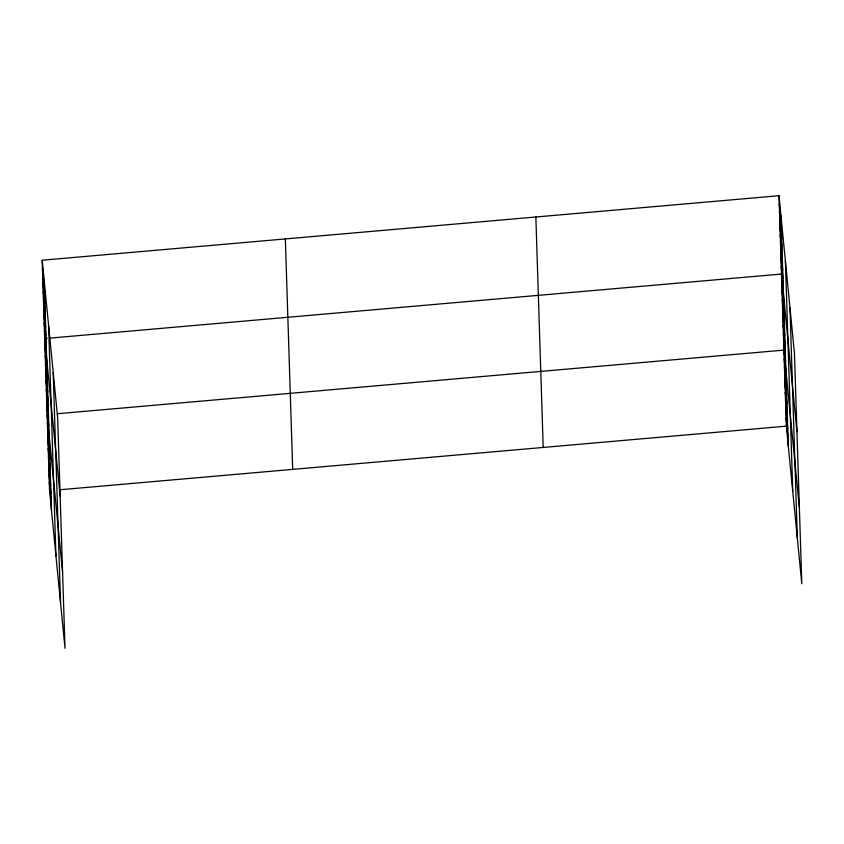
<?xml version="1.0" encoding="UTF-8"?>
<svg xmlns="http://www.w3.org/2000/svg" width="844" height="844" viewBox="0 0 844 844"><rect width="100%" height="100%" fill="white"/><g stroke="black" fill="none" stroke-linecap="round" stroke-linejoin="round"><path stroke-width="1.27" d="M42.2 260.226L57.656 417.843L65.009 648.298L49.553 490.67L42.2 260.226L778.991 195.702L794.447 353.33L801.8 583.774L786.344 426.157L778.991 195.702M47.232 338.349L44.7 338.571L60.156 496.198M49.764 338.127L781.491 274.057L796.947 431.685M57.255 413.739L783.918 350.112L799.374 507.729M59.681 489.784L786.344 426.157M779.244 203.541L781.185 223.386M779.487 211.38L781.438 231.224M779.74 219.218L781.692 239.063M779.993 227.047L781.934 246.891M780.246 234.885L782.188 254.73M780.489 242.724L782.441 262.568M780.742 250.552L782.683 270.397M780.995 258.391L782.937 278.235M781.238 266.229L783.19 286.074M781.766 282.508L783.707 302.352M782.029 290.958L783.981 310.803M782.304 299.409L784.245 319.254M782.567 307.86L784.519 327.704M782.842 316.31L784.783 336.155M783.105 324.761L785.057 344.605M783.38 333.211L785.321 353.056M783.654 341.662L785.595 361.506M784.192 358.563L786.133 378.407M784.456 367.013L786.408 386.858M784.73 375.453L786.671 395.308M784.994 383.904L786.946 403.759M785.268 392.354L787.209 412.199M785.532 400.805L787.484 420.65M785.806 409.256L787.747 429.1M786.081 417.706L788.022 437.551M42.453 268.054L44.394 287.899M42.696 275.893L44.648 295.738M42.949 283.732L44.901 303.576M43.202 291.56L45.143 311.404M43.445 299.398L45.397 319.243M43.698 307.237L45.65 327.082M43.951 315.065L45.892 334.92M44.204 322.904L46.146 342.748M44.447 330.743L46.399 350.587M44.975 347.021L46.916 366.876M45.238 355.472L47.19 375.316M45.513 363.922L47.454 383.767M45.776 372.373L47.728 392.217M46.051 380.823L47.992 400.668M46.314 389.274L48.266 409.118M46.589 397.724L48.53 417.569M46.853 406.175L48.804 426.02M47.127 414.626L62.583 572.243M47.401 423.076L49.342 442.921M47.665 431.527L49.617 451.371M47.939 439.977L49.88 459.822M48.203 448.428L50.155 468.272M48.477 456.878L50.418 476.723M48.741 465.318L50.693 485.173M49.015 473.769L50.956 493.624M49.279 482.219L51.231 502.064M789.984 307.86L797.337 538.314M785.395 261.018L792.748 491.472M780.943 215.558L788.296 446.001M535.856 216.992L543.209 447.447M285.346 238.936L292.699 469.38M53.193 372.373L60.546 602.827M48.604 325.531L55.957 555.985M44.141 280.071L51.495 510.514"/></g></svg>
